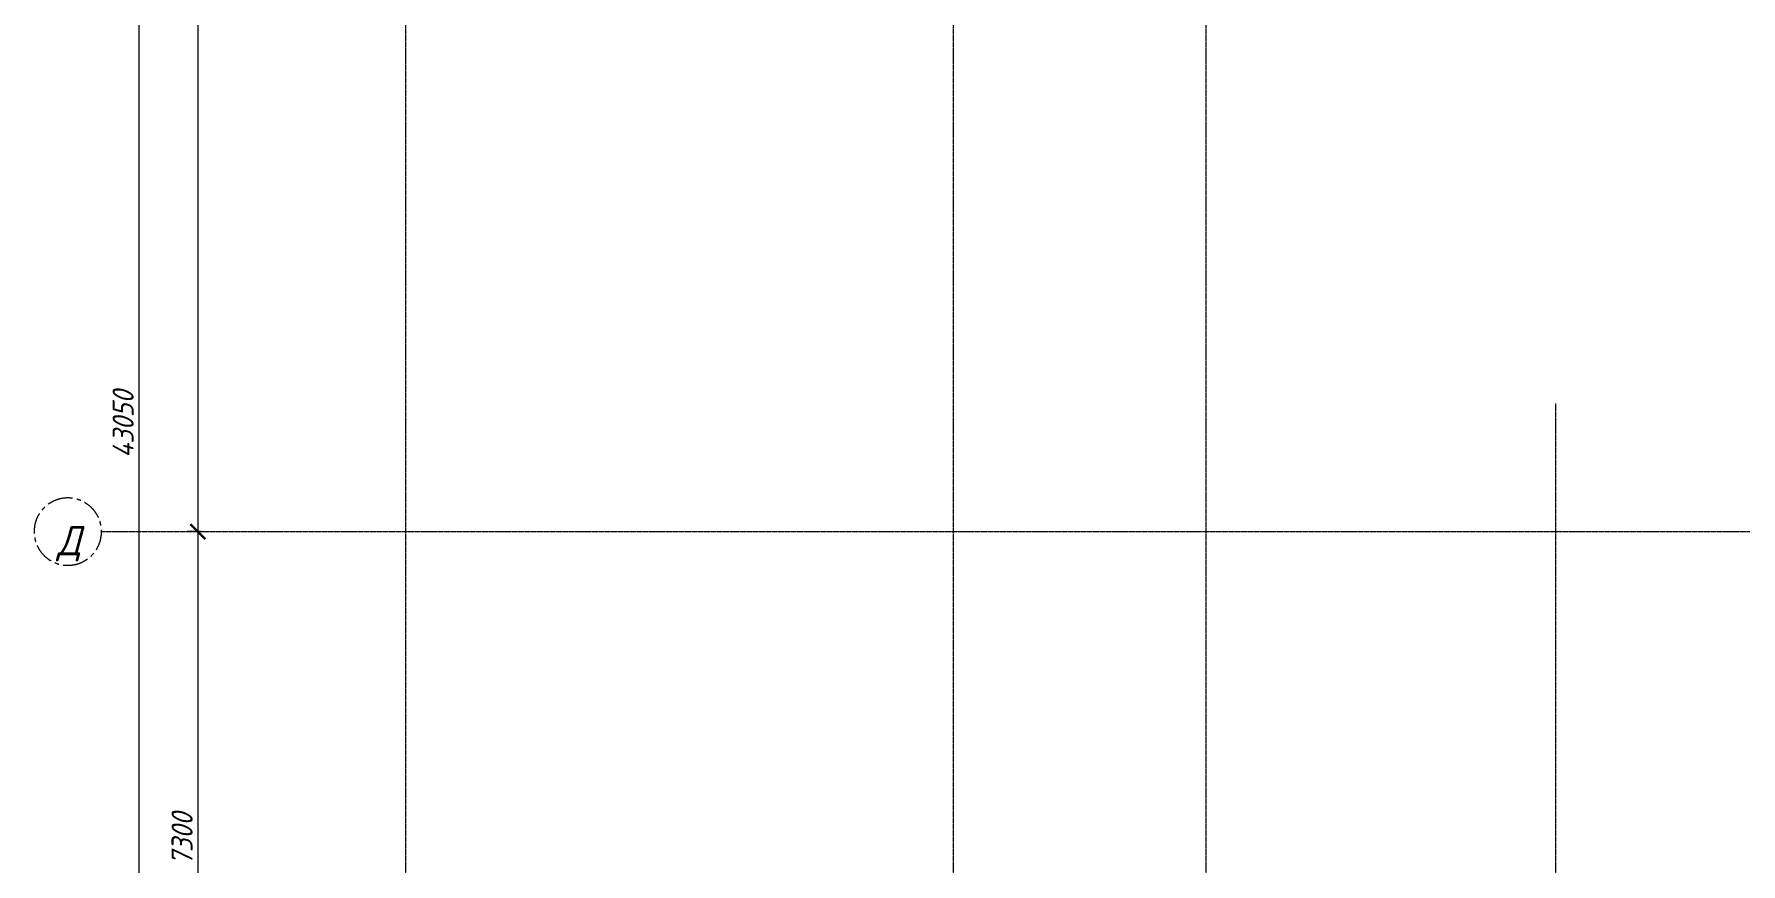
# Model space of a CAD drawing. Header units: millimetres. Extents: x 504091 to 2165846, y 135022 to 442887.
# Drawn here: x 555951 to 576214, y 281694 to 291544 of the extents above; entities that cross this region are included whole.
import ezdxf

# ---------------------------------------------------------------- set-up
doc = ezdxf.new("R2010")
doc.units = ezdxf.units.MM
doc.linetypes.add('ADSK_Линия сетки', pattern=[25, 20, -2.5, 0, -2.5])
doc.linetypes.add('осеваяX2', pattern=[4, 2.5, -0.5, 0.5, -0.5])
doc.layers.get('Defpoints').update_dxf_attribs({"color": 255})
doc.layers.add('Оси', color=165, linetype='осеваяX2', lineweight=13)
doc.layers.add('размеры', color=7, linetype='Continuous', lineweight=9)
doc.layers.add('Штриховка', color=252, linetype='Continuous')
doc.styles.add('GOST 2.304_new', font='isocpeur.ttf', dxfattribs={"width": 0.9, "oblique": 15})
doc.dimstyles.new('SPDS 1_100', dxfattribs={"dimscale": 100, "dimtxt": 2.5, "dimasz": 1.77, "dimexe": 1.25, "dimexo": 0.625, "dimtad": 1, "dimdec": 0, "dimrnd": 0.001, "dimzin": 9, "dimtxsty": 'GOST 2.304_new', "dimblk": 'ARCHTICK', "dimcen": 2.5, "dimdle": 2, "dimclrt": 256, "dimadec": 0, "dimazin": 2, "dimtfac": 0.75, "dimtdec": 0, "dimtmove": 1, "dimatfit": 3, "dimfxl": 0, "dimtolj": 1, "dimlwd": 9, "dimlwe": 9, "dimarcsym": 0})

# ---------------------------------------------------------------- blocks, each defined once
blk = doc.blocks.new('Ось сетки - Круг_Ø8 мм-8258-План подвала')
at = {"layer": 'Оси', "linetype": 'ByBlock', "lineweight": 20}
for start, end in [(360, 180), (180, 360)]:
    blk.add_arc((0, 0), 4, start, end, dxfattribs=at)
blk = doc.blocks.new('_ArchTick')
at = {"color": 0, "linetype": 'ByBlock', "const_width": 0.15}
blk.add_lwpolyline([(-0.5, -0.5), (0.5, 0.5)], dxfattribs=at)
blk = doc.blocks.new('*D518')
at = {"layer": 'Defpoints', "color": 0, "lineweight": 20, "transparency": 16777216}
for p in [(-3071, 45200), (-3171, 2150), (-3071, 2150)]:
    blk.add_point(p, dxfattribs=at)
at = {"layer": 'размеры', "color": 0, "lineweight": 9, "transparency": 16777216}
for p, q in [((-3171, 45400), (-3171, 1950)), ((-3133, 45200), (-3296, 45200)), ((-3133, 2150), (-3296, 2150))]:
    blk.add_line(p, q, dxfattribs=at)
at = {"layer": 'размеры', "color": 0, "lineweight": 9, "transparency": 16777216, "xscale": 177, "yscale": 177, "zscale": 177}
for p, rotation in [((-3171, 45200), 90), ((-3171, 2150), 270)]:
    blk.add_blockref('_ArchTick', p, dxfattribs=dict(at, rotation=rotation))
at = {"layer": 'размеры', "lineweight": 20, "transparency": 16777216, "insert": (-3358, 23675), "char_height": 250, "width": 318.77, "attachment_point": 5, "rotation": 90, "style": 'GOST 2.304_new'}
blk.add_mtext('\\A1;43050', dxfattribs=at)
blk = doc.blocks.new('*D520')
at = {"layer": 'Defpoints', "color": 0, "lineweight": 20, "transparency": 16777216}
for p in [(-2371, 38700), (-2471, 22400), (-2371, 22400)]:
    blk.add_point(p, dxfattribs=at)
at = {"layer": 'размеры', "color": 0, "lineweight": 9, "transparency": 16777216}
for p, q in [((-2471, 38900), (-2471, 22200)), ((-2433, 38700), (-2596, 38700)), ((-2433, 22400), (-2596, 22400))]:
    blk.add_line(p, q, dxfattribs=at)
at = {"layer": 'размеры', "color": 0, "lineweight": 9, "transparency": 16777216, "xscale": 177, "yscale": 177, "zscale": 177}
for p, rotation in [((-2471, 38700), 90), ((-2471, 22400), 270)]:
    blk.add_blockref('_ArchTick', p, dxfattribs=dict(at, rotation=rotation))
at = {"layer": 'размеры', "lineweight": 20, "transparency": 16777216, "insert": (-2658, 30550), "char_height": 250, "width": 291.93, "attachment_point": 5, "rotation": 90, "style": 'GOST 2.304_new'}
blk.add_mtext('\\A1;16300', dxfattribs=at)
blk = doc.blocks.new('*D521')
at = {"layer": 'Defpoints', "color": 0, "lineweight": 20, "transparency": 16777216}
for p in [(-2371, 22400), (-2471, 15100), (-2371, 15100)]:
    blk.add_point(p, dxfattribs=at)
at = {"layer": 'размеры', "color": 0, "lineweight": 9, "transparency": 16777216}
for p, q in [((-2471, 22600), (-2471, 14900)), ((-2433, 22400), (-2596, 22400)), ((-2433, 15100), (-2596, 15100))]:
    blk.add_line(p, q, dxfattribs=at)
at = {"layer": 'размеры', "color": 0, "lineweight": 9, "transparency": 16777216, "xscale": 177, "yscale": 177, "zscale": 177}
for p, rotation in [((-2471, 22400), 90), ((-2471, 15100), 270)]:
    blk.add_blockref('_ArchTick', p, dxfattribs=dict(at, rotation=rotation))
at = {"layer": 'размеры', "lineweight": 20, "transparency": 16777216, "insert": (-2658, 18750), "char_height": 250, "width": 248.31, "attachment_point": 5, "rotation": 90, "style": 'GOST 2.304_new'}
blk.add_mtext('\\A1;7300', dxfattribs=at)
blk = doc.blocks.new('оси')
at = {"layer": 'Оси', "linetype": 'ADSK_Линия сетки'}
for p, q in [((0, -2196.5), (0, 46265.1)), ((6500, -2196.5), (6500, 46378)), ((9500, -2196.5), (9500, 46378)), ((13650, -2196.5), (13650, 23921.3)), ((-3614.3, 22400), (62615.4, 22400))]:
    blk.add_line(p, q, dxfattribs=at)
at = {"layer": 'Оси', "lineweight": 20, "xscale": 99.99999999999993, "yscale": 99.99999999999993, "zscale": 99.99999999999993, "rotation": 270}
blk.add_blockref('Ось сетки - Круг_Ø8 мм-8258-План подвала', (-4014.3, 22400), dxfattribs=at)
at = {"layer": 'Оси', "insert": (-3999.4, 22257.1), "char_height": 350, "width": 291.6, "attachment_point": 5, "line_spacing_factor": 1.022766, "style": 'GOST 2.304_new'}
blk.add_mtext('\\pt89.999,180.0015,270.0005,359.9995,449.9985,540.001,630,719.999,810.0015,900.0005,989.9995,1079.9985,1170.001,1260,1349.999,1440.0015,1530.0005,1619.9995,1709.9985,1800.001,1890,1979.999,2070.0015,2160.0005,2249.9995,2339.9985,2430.001,2520,2609.999,2700.0015,2790.0005,2879.9995;Д', dxfattribs=at)
at = {"layer": 'размеры', "lineweight": 20}
for base, p1, p2, picture, middle in [((-3170.6, 2150), (-3070.6, 45200), (-3070.6, 2150), '*D518', (-3358.1, 23675)), ((-2470.6, 22400), (-2370.6, 38700), (-2370.6, 22400), '*D520', (-2658.1, 30550)), ((-2470.6, 15100), (-2370.6, 22400), (-2370.6, 15100), '*D521', (-2658.1, 18750))]:
    dim = blk.add_linear_dim(base=base, p1=p1, p2=p2, angle=90, dimstyle='SPDS 1_100', dxfattribs=at)
    dim.commit()
    dim.dimension.update_dxf_attribs({"geometry": picture, "text_midpoint": middle})

msp = doc.modelspace()

# ---------------------------------------------------------------- block references
at = {"layer": 'Штриховка'}
msp.add_blockref('оси', (560365.25, 263237.9486), dxfattribs=at)

doc.saveas('drawing.dxf')
